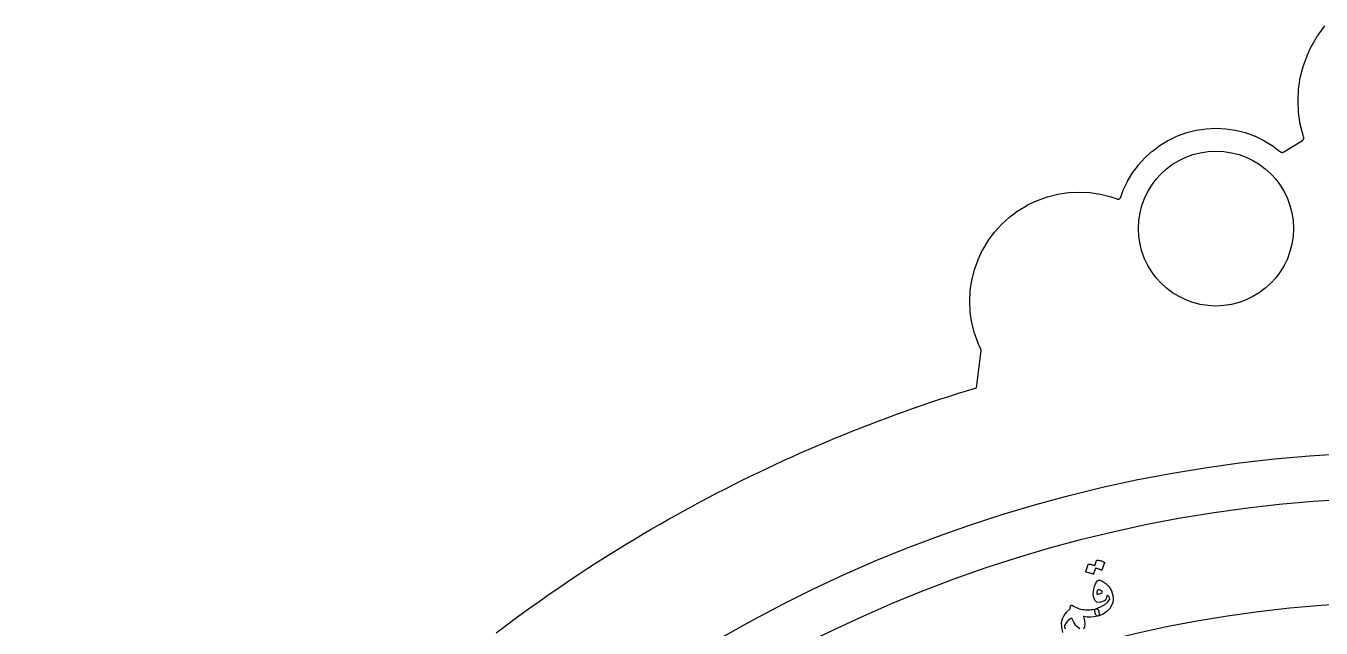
# Model space of a CAD drawing. Header units: millimetres. Extents: x -150 to 150, y -150 to 184.
# Drawn here: x -137.2 to -9.4, y 119.8 to 179.3 of the extents above; entities that cross this region are included whole.
import ezdxf

# ---------------------------------------------------------------- set-up
doc = ezdxf.new("R2010")
doc.units = ezdxf.units.MM
for name, color, linetype in [('CUT_INNER', 6, 'Continuous'), ('CUT_OUTER', 1, 'Continuous'), ('ENGRAVE', 7, 'Continuous'), ('ENGRAVE_FINE', 8, 'Continuous'), ('GUIDE', 3, 'Continuous'), ('TEXT', 5, 'Continuous')]:
    doc.layers.add(name, color=color, linetype=linetype)

msp = doc.modelspace()

# ---------------------------------------------------------------- linework, layer by layer
at = {"layer": 'CUT_INNER'}
msp.add_circle((-19.8, 159.2909), 7.65, dxfattribs=at)
at = {"layer": 'CUT_OUTER'}
msp.add_lwpolyline([(-90.8267, 119.3755), (-90.0925, 119.9306), (-89.3549, 120.4811), (-88.614, 121.0271), (-87.8697, 121.5686), (-87.1221, 122.1054), (-86.3712, 122.6377), (-85.6171, 123.1654), (-84.8598, 123.6884), (-84.0992, 124.2068), (-83.3355, 124.7204), (-82.5687, 125.2294), (-81.7987, 125.7337), (-81.0257, 126.2332), (-80.2496, 126.728), (-79.4705, 127.2181), (-78.6885, 127.7033), (-77.9034, 128.1837), (-77.1154, 128.6593), (-76.3245, 129.13), (-75.5308, 129.5959), (-74.7342, 130.0569), (-73.9347, 130.513), (-73.1325, 130.9642), (-72.3276, 131.4105), (-71.5199, 131.8518), (-70.7095, 132.2882), (-69.8965, 132.7196), (-69.0808, 133.1459), (-68.2625, 133.5673), (-67.4417, 133.9836), (-66.6183, 134.3949), (-65.7924, 134.8012), (-64.9641, 135.2023), (-64.1333, 135.5984), (-63.3, 135.9894), (-62.4644, 136.3752), (-61.6265, 136.7559), (-60.7862, 137.1315), (-59.9436, 137.5019), (-59.0988, 137.8671), (-58.2518, 138.2271), (-57.4025, 138.5819), (-56.5511, 138.9315), (-55.6976, 139.2759), (-54.8419, 139.615), (-53.9843, 139.9489), (-53.1245, 140.2775), (-52.2628, 140.6009), (-51.3991, 140.9189), (-50.5335, 141.2316), (-49.6659, 141.539), (-48.7965, 141.8411), (-47.9253, 142.1378), (-47.0523, 142.4292), (-46.1774, 142.7153), (-45.3009, 142.9959), (-44.4226, 143.2712), (-43.5427, 143.5411), (-43.4399, 143.5719), (-42.9832, 147.2253), (-42.981, 147.2535), (-42.9815, 147.2818), (-42.9846, 147.3099), (-42.9904, 147.3376), (-42.9988, 147.3647), (-43.0097, 147.3908), (-43.2748, 147.9512), (-43.2804, 147.9648), (-43.6325, 148.9489), (-43.6367, 148.9629), (-43.8907, 149.9768), (-43.8936, 149.9912), (-44.0469, 151.025), (-44.0484, 151.0397), (-44.0996, 152.0835), (-44.0996, 152.0982), (-44.0484, 153.1421), (-44.0469, 153.1568), (-43.8936, 154.1906), (-43.8907, 154.205), (-43.6367, 155.2188), (-43.6325, 155.2329), (-43.2804, 156.2169), (-43.2748, 156.2305), (-42.8279, 157.1753), (-42.821, 157.1883), (-42.2837, 158.0847), (-42.2755, 158.097), (-41.6529, 158.9364), (-41.6436, 158.9478), (-40.9417, 159.7222), (-40.9313, 159.7326), (-40.1569, 160.4344), (-40.1455, 160.4438), (-39.3061, 161.0664), (-39.2938, 161.0745), (-38.3974, 161.6118), (-38.3844, 161.6188), (-37.4396, 162.0656), (-37.426, 162.0713), (-36.442, 162.4234), (-36.4279, 162.4276), (-35.4141, 162.6816), (-35.3997, 162.6844), (-34.3659, 162.8378), (-34.3512, 162.8392), (-33.3074, 162.8905), (-33.2926, 162.8905), (-32.2488, 162.8392), (-32.2341, 162.8378), (-31.2003, 162.6844), (-31.1859, 162.6816), (-30.1721, 162.4276), (-30.158, 162.4234), (-29.5745, 162.2146), (-29.5463, 162.206), (-29.5174, 162.2003), (-29.4881, 162.1974), (-29.4587, 162.1974), (-29.4294, 162.2003), (-29.4005, 162.206), (-29.3724, 162.2146), (-29.3452, 162.2258), (-29.3192, 162.2397), (-29.2947, 162.2561), (-29.272, 162.2748), (-29.2511, 162.2956), (-29.2325, 162.3183), (-29.2161, 162.3428), (-29.2022, 162.3688), (-29.191, 162.396), (-28.9489, 163.0725), (-28.9433, 163.0861), (-28.5342, 163.9511), (-28.5272, 163.964), (-28.0353, 164.7847), (-28.0272, 164.7969), (-27.4572, 165.5655), (-27.4479, 165.5768), (-26.8053, 166.2858), (-26.7949, 166.2962), (-26.086, 166.9387), (-26.0746, 166.9481), (-25.3061, 167.518), (-25.2938, 167.5262), (-24.4731, 168.0181), (-24.4602, 168.025), (-23.5952, 168.4341), (-23.5816, 168.4398), (-22.6808, 168.7621), (-22.6667, 168.7664), (-21.7385, 168.9989), (-21.7241, 169.0017), (-20.7777, 169.1421), (-20.763, 169.1436), (-19.8074, 169.1905), (-19.7926, 169.1905), (-18.837, 169.1436), (-18.8223, 169.1421), (-17.8759, 169.0017), (-17.8615, 168.9989), (-16.9333, 168.7664), (-16.9192, 168.7621), (-16.0184, 168.4398), (-16.0048, 168.4341), (-15.1398, 168.025), (-15.1269, 168.0181), (-14.3062, 167.5262), (-14.2939, 167.518), (-13.5254, 166.9481), (-13.514, 166.9387), (-13.4616, 166.8912), (-13.4385, 166.8723), (-13.4137, 166.8558), (-13.3873, 166.8418), (-13.3597, 166.8305), (-13.3311, 166.822), (-13.3019, 166.8164), (-13.2722, 166.8137), (-13.2423, 166.814), (-13.2127, 166.8172), (-13.1835, 166.8234), (-13.1551, 166.8325), (-13.1277, 166.8443), (-13.1016, 166.8588), (-11.27, 167.9985), (-11.246, 168.015), (-11.2238, 168.0338), (-11.2036, 168.0546), (-11.1854, 168.0773), (-11.1695, 168.1017), (-11.1561, 168.1275), (-11.1452, 168.1545), (-11.1369, 168.1824), (-11.1315, 168.2109), (-11.1288, 168.2399), (-11.1289, 168.269), (-11.1318, 168.2979), (-11.1375, 168.3264), (-11.146, 168.3542), (-11.1937, 168.4876), (-11.198, 168.5017), (-11.4734, 169.6012), (-11.4763, 169.6156), (-11.6426, 170.7368), (-11.644, 170.7514), (-11.6996, 171.8835), (-11.6996, 171.8982), (-11.644, 173.0303), (-11.6426, 173.045), (-11.4763, 174.1662), (-11.4734, 174.1806), (-11.198, 175.2801), (-11.1937, 175.2941), (-10.8119, 176.3613), (-10.8062, 176.3749), (-10.3216, 177.3996), (-10.3147, 177.4125), (-9.732, 178.3847), (-9.7238, 178.397), (-9.0486, 179.3074)], dxfattribs=at)
at = {"layer": 'ENGRAVE'}
msp.add_circle((0, 0), 132.75, dxfattribs=at)
at = {"layer": 'ENGRAVE_FINE'}
msp.add_circle((0, 0), 122.4619, dxfattribs=at)
at = {"layer": 'GUIDE'}
msp.add_circle((0, 0), 137.25, dxfattribs=at)
at = {"layer": 'TEXT'}
for points in [[(-31.5749, 126.51), (-31.567, 126.5227), (-31.5539, 126.5325), (-31.5356, 126.5392), (-31.5121, 126.5429), (-31.4224, 126.5334), (-31.3345, 126.5202), (-31.2485, 126.5032), (-31.1644, 126.4825), (-31.0816, 126.4577), (-30.9994, 126.4284), (-30.9178, 126.3945), (-30.8368, 126.3562), (-30.8197, 126.3426), (-30.8096, 126.3263), (-30.8066, 126.3071), (-30.8106, 126.2851), (-31.0584, 125.5698), (-31.0673, 125.5589), (-31.0833, 125.555), (-31.1066, 125.5578), (-31.1371, 125.5675), (-31.1589, 125.578), (-31.1936, 125.5912), (-31.2411, 125.6071), (-31.3013, 125.6258), (-31.3751, 125.6475), (-31.463, 125.6727), (-31.565, 125.7012), (-31.6813, 125.7332), (-31.8751, 125.1751), (-31.8858, 125.1567), (-31.9035, 125.1484), (-31.9282, 125.1502), (-31.9599, 125.1621), (-31.9873, 125.1724), (-32.0302, 125.1873), (-32.0886, 125.2068), (-32.1626, 125.231), (-32.2532, 125.2595), (-32.3615, 125.2921), (-32.4874, 125.3286), (-32.6311, 125.3691), (-32.6472, 125.3778), (-32.656, 125.3885), (-32.6577, 125.401), (-32.652, 125.4155), (-32.3977, 126.1118), (-32.3899, 126.1246), (-32.3769, 126.1344), (-32.3586, 126.1413), (-32.3352, 126.1451), (-32.2598, 126.141), (-32.1855, 126.1327), (-32.1125, 126.1203), (-32.0406, 126.1038), (-31.9701, 126.0837), (-31.9011, 126.0604), (-31.8335, 126.0341), (-31.7674, 126.0047)], [(-31.3665, 124.5533), (-31.3078, 124.5594), (-31.239, 124.5508), (-31.1599, 124.5276), (-31.0706, 124.4895), (-30.6658, 124.2313), (-30.3493, 123.9054), (-30.1207, 123.5125), (-29.979, 123.0532), (-29.9448, 122.8044), (-29.9421, 122.5758), (-29.971, 122.3675), (-30.0314, 122.1794), (-30.2729, 121.7616), (-30.5897, 121.4264), (-30.9823, 121.173), (-31.4514, 121.0008), (-31.5029, 120.9998), (-31.5535, 121.0239), (-31.6032, 121.0731), (-31.6519, 121.1473), (-31.674, 121.1897), (-31.6927, 121.2339), (-31.7083, 121.2801), (-31.7206, 121.3282), (-31.7303, 121.3765), (-31.7379, 121.4231), (-31.7435, 121.4681), (-31.7471, 121.5115), (-31.7442, 121.5889), (-31.7256, 121.651), (-31.6911, 121.6978), (-31.6408, 121.7293), (-31.1854, 121.9148), (-30.8053, 122.1375), (-30.5004, 122.3982), (-30.2706, 122.6976), (-30.3124, 122.8084), (-30.3516, 122.8951), (-30.3881, 122.9577), (-30.4218, 122.9962), (-30.4587, 123.0274), (-30.4902, 123.046), (-30.5165, 123.0519), (-30.5375, 123.0451), (-30.5509, 123.0363), (-30.5609, 123.0263), (-30.5672, 123.015), (-30.57, 123.0025), (-30.6083, 122.8228), (-30.6737, 122.675), (-30.7663, 122.5591), (-30.8861, 122.475), (-31.2632, 122.3475), (-31.5544, 122.3845), (-31.7604, 122.5866), (-31.8812, 122.9543), (-31.9042, 123.1773), (-31.8967, 123.4168), (-31.8583, 123.6729), (-31.7888, 123.9455), (-31.7031, 124.1865), (-31.604, 124.3681), (-31.4917, 124.4904), (-31.3665, 124.5533)], [(-31.4155, 123.6092), (-31.4908, 123.5658), (-31.5392, 123.4892), (-31.5606, 123.3796), (-31.555, 123.237), (-31.5491, 123.2159), (-31.5437, 123.2011), (-31.5388, 123.1926), (-31.5345, 123.1905), (-31.4475, 123.1917), (-31.3619, 123.2022), (-31.2775, 123.222), (-31.1945, 123.2511), (-31.1236, 123.2857), (-31.0677, 123.3241), (-31.0269, 123.3662), (-31.001, 123.412), (-31.1256, 123.5192), (-31.2362, 123.5878), (-31.3329, 123.6178), (-31.4155, 123.6092)]]:
    msp.add_lwpolyline(points, close=True, dxfattribs=at)
for points in [[(-34.919, 119.4036), (-35.0246, 119.9244), (-35.0377, 120.3773), (-34.9596, 120.7407), (-34.7936, 121.0878), (-34.5393, 121.4182), (-34.1963, 121.7314), (-34.1912, 121.8121), (-34.1815, 121.8875), (-34.167, 121.9578), (-34.1477, 122.0229), (-34.1225, 122.0767), (-34.088, 122.1048), (-34.0441, 122.1072), (-33.9909, 122.0841), (-33.9909, 122.0841), (-33.8561, 121.9995), (-33.7184, 121.9232), (-33.5777, 121.8552), (-33.4341, 121.7955), (-33.2879, 121.745), (-33.1392, 121.7049), (-32.9881, 121.675), (-32.8345, 121.6553), (-32.6805, 121.6437), (-32.5282, 121.638), (-32.3776, 121.6382), (-32.2286, 121.6442), (-32.0808, 121.6563), (-31.9336, 121.6744), (-31.7869, 121.6988), (-31.6408, 121.7293), (-31.5242, 121.7288), (-31.4362, 121.6765), (-31.3767, 121.5726), (-31.3456, 121.417), (-31.338, 121.2489), (-31.3531, 121.1235), (-31.3909, 121.0408), (-31.4514, 121.0008), (-31.8114, 120.9283), (-32.164, 120.8999), (-32.5095, 120.9157), (-32.8484, 120.9758), (-32.8636, 120.9765), (-32.8729, 120.9713), (-32.8763, 120.96), (-32.8738, 120.9429), (-32.7742, 120.549), (-32.7398, 120.2144), (-32.7701, 119.939), (-32.8652, 119.7228)], [(-33.2293, 119.7513), (-33.3635, 119.8497), (-33.4914, 119.9649), (-33.613, 120.097), (-33.7269, 120.2464), (-33.8314, 120.4135), (-33.9266, 120.5985), (-34.0125, 120.8013), (-34.2137, 120.7092), (-34.4043, 120.5577), (-34.584, 120.347), (-34.7524, 120.077), (-34.7523, 119.9671), (-34.6926, 119.7591)]]:
    msp.add_lwpolyline(points, dxfattribs=at)

doc.saveas('drawing.dxf')
